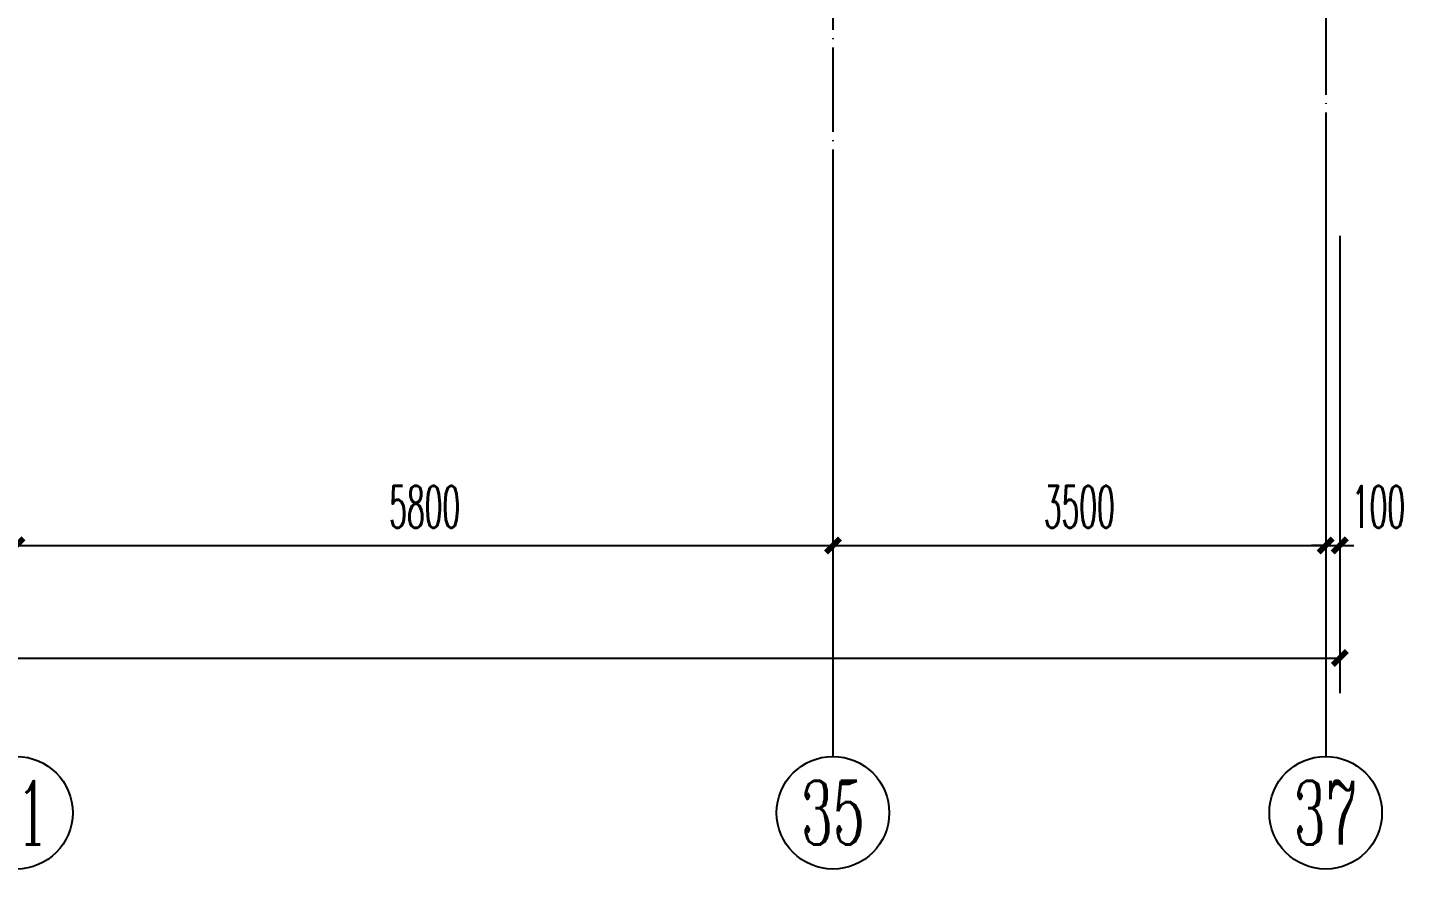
# Model space of a CAD drawing. Extents: x 27938 to 1507990, y 110129 to 923079.
# Drawn here: x 868699 to 878629, y 434232 to 440211 of the extents above; entities that cross this region are included whole.
import ezdxf
from ezdxf.enums import TextEntityAlignment as Align

# ---------------------------------------------------------------- set-up
doc = ezdxf.new("R2010")
doc.units = 0
doc.header["$LTSCALE"] = 1000
doc.header["$MEASUREMENT"] = 0
doc.linetypes.add('DOTE', pattern=[2.42, 2, -0.2, 0.02, -0.2])
for name, color, linetype in [('AXIS', 3, 'Continuous'), ('AXIS_TEXT', 7, 'Continuous'), ('DOTE', 1, 'Continuous')]:
    doc.layers.add(name, color=color, linetype=linetype)
doc.styles.add('_TCH_AXIS', font='COMPLEX', dxfattribs={"bigfont": 'GBCBIG'})
doc.styles.add('_TCH_DIM_T3', font='SIMPLEX.shx', dxfattribs={"width": 0.494118, "bigfont": 'GBCBIG.shx'})
doc.styles.add('COMPLEX', font='COMPLEX')
doc.dimstyles.new('_TCH_ARCH&&100', dxfattribs={"dimtxt": 297.5, "dimasz": 100, "dimexe": 250, "dimexo": 300, "dimgap": 126.25, "dimtad": 1, "dimdec": 0, "dimzin": 0, "dimdsep": 46, "dimtxsty": '_TCH_DIM_T3', "dimblk": 'ARCHTICK', "dimcen": 0.09, "dimclrt": 4, "dimazin": 2, "dimtfac": 1, "dimtdec": 0, "dimtix": 1, "dimtmove": 2, "dimatfit": 3, "dimfxl": 100, "dimtolj": 1, "dimtzin": 0, "dimarcsym": 0})

# ---------------------------------------------------------------- blocks, each defined once
blk = doc.blocks.new('GDGDGDSDA')
at = {"layer": 'DOTE', "color": 0, "linetype": 'DOTE', "ltscale": 0.3}
for p, q in [((469334.8, 376108.3), (469334.8, 359558.3)), ((465834.8, 367858.3), (465834.8, 359558.3))]:
    blk.add_line(p, q, dxfattribs=at)
blk = doc.blocks.new('_ArchTick')
at = {"color": 0, "linetype": 'ByBlock', "const_width": 0.4}
blk.add_lwpolyline([(-0.5, -0.5), (0.5, 0.5)], dxfattribs=at)
blk = doc.blocks.new('*D759')
at = {"layer": 'AXIS', "color": 0, "lineweight": -2}
for p, q in [((877916.6, 438732.1), (877916.6, 436282.1)), ((878016.6, 438732.1), (878016.6, 436282.1)), ((877916.6, 436532.1), (877816.6, 436532.1)), ((877916.6, 436532.1), (878016.6, 436532.1)), ((878016.6, 436532.1), (878116.6, 436532.1))]:
    blk.add_line(p, q, dxfattribs=at)
at = {"layer": 'Defpoints', "color": 0}
for p in [(877916.6, 439032.1), (878016.6, 439032.1), (878016.6, 436532.1)]:
    blk.add_point(p, dxfattribs=at)
at = {"layer": 'AXIS', "color": 0, "lineweight": -2, "xscale": 100, "yscale": 100, "zscale": 100}
blk.add_blockref('_ArchTick', (877916.6, 436532.1), dxfattribs=at)
at = {"layer": 'AXIS', "color": 0, "lineweight": -2, "xscale": 100, "yscale": 100, "zscale": 100, "rotation": 180}
blk.add_blockref('_ArchTick', (878016.6, 436532.1), dxfattribs=at)
at = {"layer": 'AXIS', "color": 4, "insert": (878291.6, 436807.1), "char_height": 297.5, "attachment_point": 5, "style": '_TCH_DIM_T3'}
blk.add_mtext('\\A1;100', dxfattribs=at)
blk = doc.blocks.new('*D760')
at = {"layer": 'AXIS', "color": 0, "lineweight": -2}
for p, q in [((874416.6, 438732.1), (874416.6, 436282.1)), ((877916.6, 438732.1), (877916.6, 436282.1)), ((874416.6, 436532.1), (877916.6, 436532.1))]:
    blk.add_line(p, q, dxfattribs=at)
at = {"layer": 'Defpoints', "color": 0}
for p in [(874416.6, 439032.1), (877916.6, 439032.1), (877916.6, 436532.1)]:
    blk.add_point(p, dxfattribs=at)
at = {"layer": 'AXIS', "color": 0, "lineweight": -2, "xscale": 100, "yscale": 100, "zscale": 100, "rotation": 180}
blk.add_blockref('_ArchTick', (874416.6, 436532.1), dxfattribs=at)
at = {"layer": 'AXIS', "color": 0, "lineweight": -2, "xscale": 100, "yscale": 100, "zscale": 100}
blk.add_blockref('_ArchTick', (877916.6, 436532.1), dxfattribs=at)
at = {"layer": 'AXIS', "color": 4, "insert": (876166.6, 436807.1), "char_height": 297.5, "attachment_point": 5, "style": '_TCH_DIM_T3'}
blk.add_mtext('\\A1;3500', dxfattribs=at)
blk = doc.blocks.new('*D761')
at = {"layer": 'AXIS', "color": 0, "lineweight": -2}
for p, q in [((868616.6, 438732.1), (868616.6, 436282.1)), ((874416.6, 438732.1), (874416.6, 436282.1)), ((868616.6, 436532.1), (874416.6, 436532.1))]:
    blk.add_line(p, q, dxfattribs=at)
at = {"layer": 'Defpoints', "color": 0}
for p in [(868616.6, 439032.1), (874416.6, 439032.1), (874416.6, 436532.1)]:
    blk.add_point(p, dxfattribs=at)
at = {"layer": 'AXIS', "color": 0, "lineweight": -2, "xscale": 100, "yscale": 100, "zscale": 100, "rotation": 180}
blk.add_blockref('_ArchTick', (868616.6, 436532.1), dxfattribs=at)
at = {"layer": 'AXIS', "color": 0, "lineweight": -2, "xscale": 100, "yscale": 100, "zscale": 100}
blk.add_blockref('_ArchTick', (874416.6, 436532.1), dxfattribs=at)
at = {"layer": 'AXIS', "color": 4, "insert": (871516.6, 436807.1), "char_height": 297.5, "attachment_point": 5, "style": '_TCH_DIM_T3'}
blk.add_mtext('\\A1;5800', dxfattribs=at)
blk = doc.blocks.new('*D773')
at = {"layer": 'AXIS', "color": 0, "lineweight": -2}
for p, q in [((827816.6, 438732.1), (827816.6, 435482.1)), ((878016.6, 438732.1), (878016.6, 435482.1)), ((827816.6, 435732.1), (878016.6, 435732.1))]:
    blk.add_line(p, q, dxfattribs=at)
at = {"layer": 'Defpoints', "color": 0}
for p in [(827816.6, 439032.1), (878016.6, 439032.1), (878016.6, 435732.1)]:
    blk.add_point(p, dxfattribs=at)
at = {"layer": 'AXIS', "color": 0, "lineweight": -2, "xscale": 100, "yscale": 100, "zscale": 100, "rotation": 180}
blk.add_blockref('_ArchTick', (827816.6, 435732.1), dxfattribs=at)
at = {"layer": 'AXIS', "color": 0, "lineweight": -2, "xscale": 100, "yscale": 100, "zscale": 100}
blk.add_blockref('_ArchTick', (878016.6, 435732.1), dxfattribs=at)
at = {"layer": 'AXIS', "color": 4, "insert": (852916.6, 436007.1), "char_height": 297.5, "attachment_point": 5, "style": '_TCH_DIM_T3'}
blk.add_mtext('\\A1;50200', dxfattribs=at)
blk = doc.blocks.new('_AXISO')
blk.add_circle((0, 0), 0.5)
at = {"layer": 'AXIS_TEXT', "style": 'COMPLEX', "width": 1.041667}
blk.add_attdef('A', text='', height=0.56, dxfattribs=at).set_placement((-0.25, -0.28), (0.25, -0.28), align=Align.FIT)

msp = doc.modelspace()

# ---------------------------------------------------------------- linework, layer by layer
at = {"layer": 'AXIS', "color": 8}
for p, q in [((874416.6, 439032.1), (874416.6, 435032.1)), ((877916.6, 439032.1), (877916.6, 435032.1))]:
    msp.add_line(p, q, dxfattribs=at)

# ---------------------------------------------------------------- block references
ref = msp.add_blockref('_AXISO', (868616.6, 434632), dxfattribs=dict(at, xscale=800, yscale=800, zscale=800))
ref.add_attrib('A', '31', dxfattribs={"layer": 'AXIS_TEXT', "color": 8, "ltscale": 0.5, "height": 452.55, "style": '_TCH_AXIS', "width": 0.75}).set_placement((868390.3, 434405.8), (868842.9, 434405.8), align=Align.FIT)
ref = msp.add_blockref('_AXISO', (874416.6, 434632.1), dxfattribs=dict(at, xscale=800, yscale=800, zscale=800))
ref.add_attrib('A', '35', dxfattribs={"layer": 'AXIS_TEXT', "color": 8, "ltscale": 0.5, "height": 452.55, "style": '_TCH_AXIS', "width": 0.636364}).set_placement((874190.3, 434405.8), (874642.8, 434405.8), align=Align.FIT)
ref = msp.add_blockref('_AXISO', (877916.6, 434632.1), dxfattribs=dict(at, xscale=800, yscale=800, zscale=800))
ref.add_attrib('A', '37', dxfattribs={"layer": 'AXIS_TEXT', "color": 8, "ltscale": 0.5, "height": 452.55, "style": '_TCH_AXIS', "width": 0.636364}).set_placement((877690.3, 434405.8), (878142.8, 434405.8), align=Align.FIT)
at = {"layer": 'DOTE', "color": 169}
msp.add_blockref('GDGDGDSDA', (408581.8, 79473.8), dxfattribs=at)

# ---------------------------------------------------------------- dimensions: what is measured, and where the dimension line sits
at = {"layer": 'AXIS', "color": 8}
for p1, p2, distance, picture, middle in [((827816.6, 439032.1), (878016.6, 439032.1), -3300, '*D773', (852916.6, 436007.1)), ((868616.6, 439032.1), (874416.6, 439032.1), -2500, '*D761', (871516.6, 436807.1)), ((874416.6, 439032.1), (877916.6, 439032.1), -2500, '*D760', (876166.6, 436807.1))]:
    dim = msp.add_aligned_dim(p1=p1, p2=p2, distance=distance, dimstyle='_TCH_ARCH&&100', dxfattribs=at)
    dim.commit()
    dim.dimension.update_dxf_attribs({"geometry": picture, "text_midpoint": middle})
dim = msp.add_linear_dim(base=(878016.6, 436532.1), p1=(877916.6, 439032.1), p2=(878016.6, 439032.1), angle=0, dimstyle='_TCH_ARCH&&100', dxfattribs=at)
dim.commit()
dim.dimension.update_dxf_attribs({"geometry": '*D759', "text_midpoint": (878291.6, 436807.1), "dimtype": 129})

doc.saveas('drawing.dxf')
